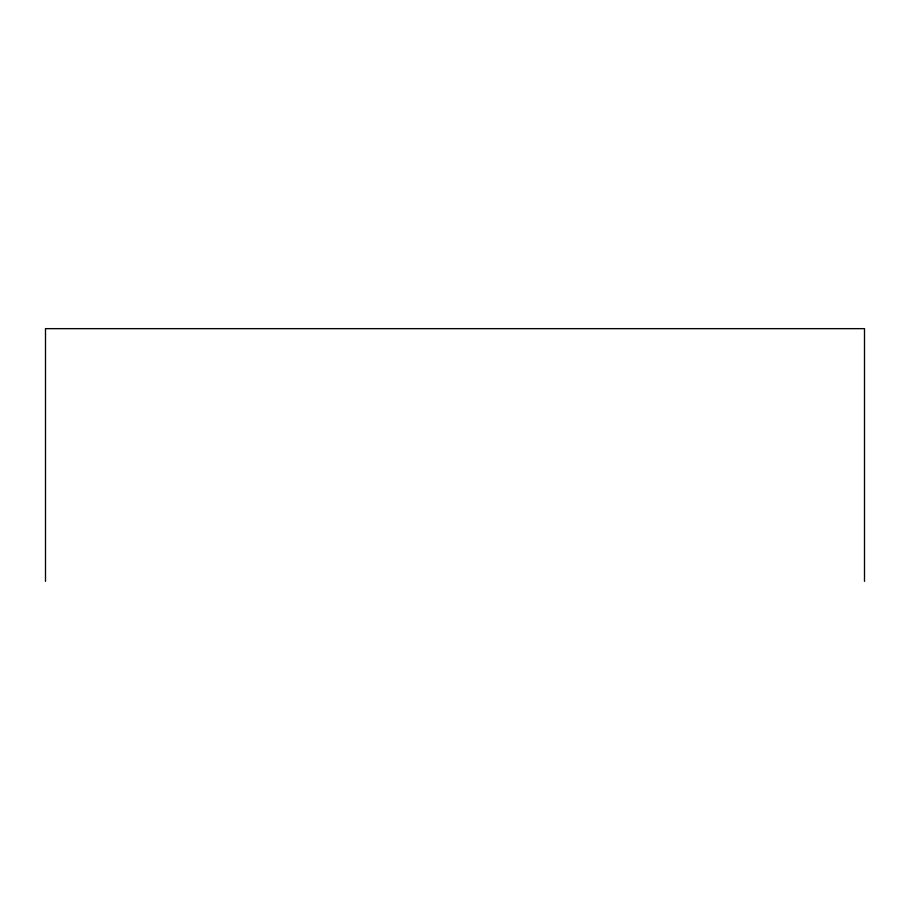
<?xml version="1.0" encoding="UTF-8"?>
<svg xmlns="http://www.w3.org/2000/svg" width="910" height="910" viewBox="0 0 910 910"><rect width="100%" height="100%" fill="white"/><g stroke="black" fill="none" stroke-linecap="round" stroke-linejoin="round"><path stroke-width="1.36" d="M864.5 581.353L864.5 328.647L45.5 328.647L45.5 581.353"/></g></svg>
